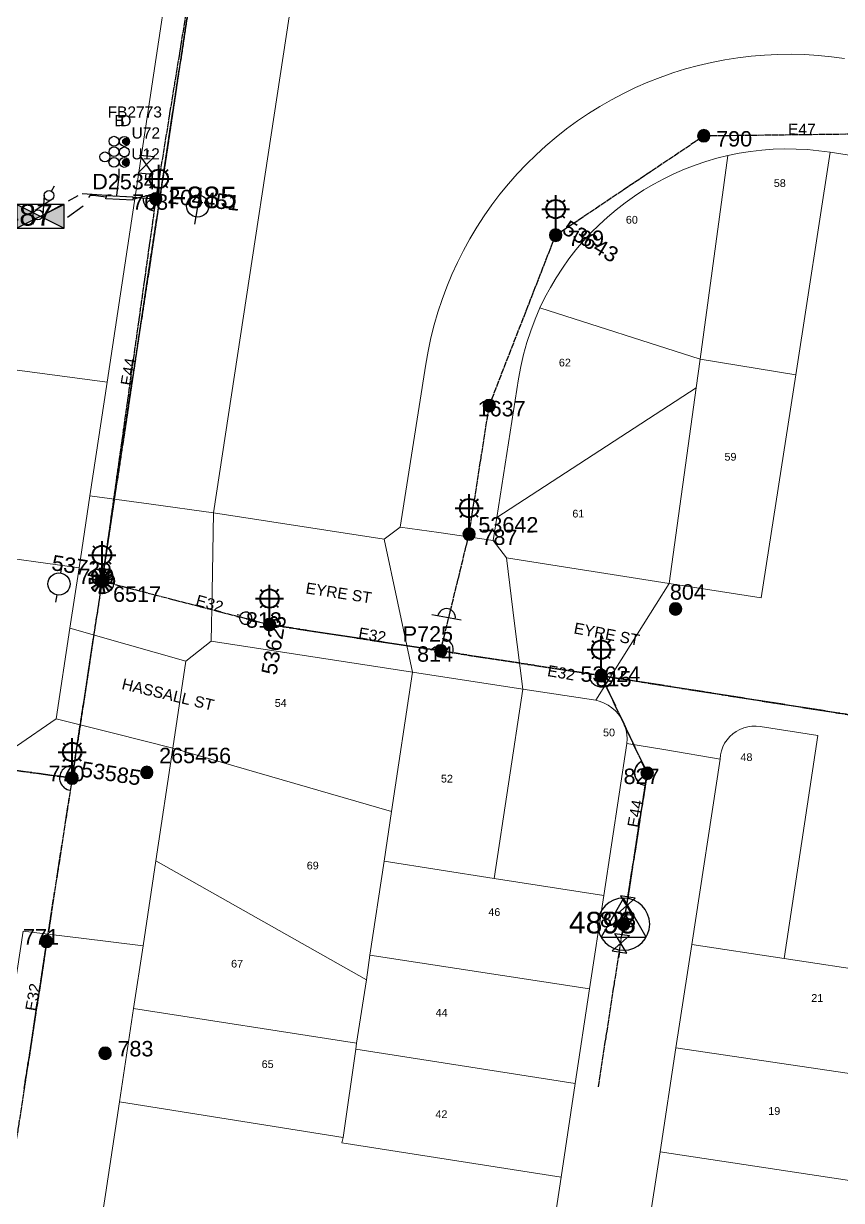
# Model space of a CAD drawing. Header units: metres. Extents: x 306724 to 308705, y 6252900 to 6254147.
# Drawn here: x 307853.5 to 307986, y 6253004.7 to 6253195.4 of the extents above; entities that cross this region are included whole.
import ezdxf
from ezdxf.enums import TextEntityAlignment as Align

# ---------------------------------------------------------------- set-up
doc = ezdxf.new("R2010")
doc.units = ezdxf.units.M
doc.linetypes.add('Cable Exist OH', pattern=[1, 1, 0])
doc.linetypes.add('Cable Exist UG', pattern=[8.2, 4, -1.2, 1.8, -1.2])
doc.layers.get('0').update_dxf_attribs({"color": 6})
for name, color, linetype in [('_User Miscellaneous1', 7, 'Continuous'), ('Duct_SP_EXT', 7, 'Continuous'), ('Equip_LV_EXT', 7, 'Continuous'), ('Equip_SP_HV_EXT', 7, 'Continuous'), ('Equip_SP_LV_EXT', 7, 'Continuous'), ('Equip_SP_SL_EXT', 7, 'Continuous'), ('Mains_HV_EXT', 7, 'Continuous'), ('Mains_LV_EXT', 7, 'Continuous'), ('Mains_SL_EXT', 7, 'Continuous'), ('Sub_SP_EXT', 7, 'Continuous'), ('Sub_SP_TR_HV_LV_EXT', 7, 'Continuous'), ('SupportsOH_SP_TR_HV_LV_SL_EXT', 7, 'Continuous'), ('Trench_SP_EXT', 7, 'Continuous')]:
    doc.layers.add(name, color=color, linetype=linetype)
for name, color, linetype, lineweight in [('Cadastre Buildings_SP_EXT', 9, 'Continuous', 5), ('Cadastre Land Parcels_SP_EXT', 9, 'Continuous', 5), ('Cadastre Roads_SP_EXT', 9, 'Continuous', 5)]:
    doc.layers.add(name, color=color, linetype=linetype, lineweight=lineweight)
doc.styles.add('HVSW_LABEL', font='arial.ttf')
doc.styles.add('iecARIAL', font='arial.ttf', dxfattribs={"height": 2})
doc.styles.add('POLE_LABEL', font='arial.ttf')
doc.styles.get("Standard").update_dxf_attribs({"font": 'arial.ttf'})

# ---------------------------------------------------------------- blocks, each defined once
blk = doc.blocks.new('SUB_PADMOUNT_EXT')
for points in [[(0, 0), (-3.84, 1.92), (-3.84, -1.92)], [(0, 0), (3.84, 1.92), (3.84, -1.92)]]:
    blk.add_hatch(color=256).paths.add_polyline_path(points)
for p, q in [((3.84, 1.92), (-3.84, -1.92)), ((-3.84, 1.92), (3.84, -1.92))]:
    blk.add_line(p, q)
blk.add_lwpolyline([(-3.84, -1.92), (3.84, -1.92), (3.84, 1.92), (-3.84, 1.92)], close=True)
for tag, height, flags, p in [('ASSET_NUM', 3.5, 8, (2, 2)), ('STREET_CODE', 0.2, 9, (1.5, 0)), ('CONSTRUCTED_VOLTAGE', 0.2, 9, (1.5, -0.2)), ('OPERATING_VOLTAGE', 0.2, 9, (1.5, -0.6)), ('ORIENTATION', 0.2, 9, (1.5, -0.8)), ('OWNED_BY', 0.2, 9, (1.5, -1)), ('OPERATED_BY', 0.2, 9, (1.5, -1.2)), ('SECONDARY_VOLTAGE', 0.2, 9, (1.5, -1.6)), ('STATE', 0.2, 9, (1.5, -1.8)), ('NO_PHASES', 0.2, 9, (1.5, -0.4)), ('MAINTAINED_BY', 0.2, 9, (1.5, -1.4)), ('PARENT', 0.2, 9, (1.5, -2)), ('SUBSTATION_TYPE', 0.2, 9, (1.5, -2.2)), ('STREETNAME', 0.2, 9, (1.5, -3)), ('SUBURB', 0.2, 9, (1.5, -3.2)), ('Z', 0.2, 1, (1.5, -3.6)), ('USAGE', 0.2, 9, (1.5, -2.4)), ('LEGEND', 0.2, 9, (1.5, -2.6)), ('LOCATION', 0.2, 9, (1.5, -2.8)), ('NOTES', 0.2, 9, (1.5, -3.4))]:
    blk.add_attdef(tag, text='', height=height, dxfattribs=dict(flags=flags)).set_placement(p, align=Align.MIDDLE_LEFT)
blk = doc.blocks.new('SUB_POLE_EXT')
blk.add_wipeout([(0, 4.22), (0.42, 4.2), (0.83, 4.14), (1.21, 4.05), (1.62, 3.9), (1.99, 3.72), (2.35, 3.51), (2.68, 3.26), (2.99, 2.99), (3.28, 2.66), (3.52, 2.34), (3.76, 1.92), (3.9, 1.62), (4.04, 1.23), (4.18, 0.63), (4.22, 0), (4.18, -0.61), (4.06, -1.15), (3.9, -1.62), (3.58, -2.24), (3.22, -2.73), (2.97, -3.01), (2.68, -3.26), (2.36, -3.5), (2, -3.72), (1.64, -3.89), (1.25, -4.03), (0.82, -4.14), (0.42, -4.2), (0, -4.22), (-0.41, -4.2), (-0.8, -4.15), (-1.21, -4.05), (-1.62, -3.9), (-1.99, -3.73), (-2.35, -3.51), (-2.68, -3.26), (-2.96, -3.02), (-3.23, -2.72), (-3.51, -2.35), (-3.71, -2.01), (-3.91, -1.6), (-4.05, -1.21), (-4.16, -0.76), (-4.22, -0.14), (-4.21, 0.39), (-4.14, 0.83), (-4.03, 1.27), (-3.9, 1.63), (-3.71, 2.02), (-3.5, 2.37), (-3.28, 2.67), (-2.99, 2.99), (-2.68, 3.27), (-2.33, 3.52), (-1.98, 3.73), (-1.63, 3.9), (-1.2, 4.05), (-0.78, 4.15), (-0.4, 4.21)])
blk.add_line((2.16, 0.48), (2.16, 0.48, 0))
blk.add_lwpolyline([(-4.22, 0, 1), (4.22, 0, 1)], format="xyb", close=True)
blk.add_lwpolyline([(2.14, 0.52), (0, 4.22), (-3.66, -2.11), (3.66, -2.11)], close=True)
for tag, height, flags, p in [('ASSET_NUM', 3.5, 8, (2, 2)), ('STREET_CODE', 0.2, 9, (1.5, 0)), ('CONSTRUCTED_VOLTAGE', 0.2, 9, (1.5, -0.2)), ('OPERATING_VOLTAGE', 0.2, 9, (1.5, -0.6)), ('OPERATED_BY', 0.2, 9, (1.5, -0.8)), ('ORIENTATION', 0.2, 9, (1.5, -1.2)), ('OWNED_BY', 0.2, 9, (1.5, -1.4)), ('SECONDARY_VOLTAGE', 0.2, 9, (1.5, -1.6)), ('STATE', 0.2, 9, (1.5, -1.8)), ('SUBSTATION_TYPE', 0.2, 9, (1.5, -2)), ('NO_PHASES', 0.2, 9, (1.5, -0.4)), ('MAINTAINED_BY', 0.2, 9, (1.5, -1)), ('STREETNAME', 0.2, 9, (1.5, -2.8)), ('SUBURB', 0.2, 9, (1.5, -3)), ('Z', 0.2, 1, (1.5, -3.4)), ('USAGE', 0.2, 9, (1.5, -2.2)), ('LEGEND', 0.2, 9, (1.5, -2.4)), ('LOCATION', 0.2, 9, (1.5, -2.6)), ('NOTES', 0.2, 9, (1.5, -3.2))]:
    blk.add_attdef(tag, text='', height=height, dxfattribs=dict(flags=flags)).set_placement(p, align=Align.MIDDLE_LEFT)
blk = doc.blocks.new('DUCT_EXT')
blk.add_circle((0, 0.8), 0.8)
at = {"flags": 1}
blk.add_attdef('Z', (0, 0), '', height=0.2, dxfattribs=at)
at = {"flags": 9}
for tag, p in [('DUCT_CODE', (0, 0)), ('XSECT_TYPE', (0, -0.2)), ('STATE', (0, -0.6)), ('FB_REFERENCE', (0, -0.4)), ('NOTES', (0, -0.8))]:
    blk.add_attdef(tag, text='', height=0.2, dxfattribs=at).set_placement(p, align=Align.MIDDLE_LEFT)
blk = doc.blocks.new('LV_OH_LINKS_OPEN_EXT')
for p, q in [((-0.17, 4.97), (-0.17, 5.46)), ((0.17, 4.97), (0.17, 5.46)), ((-0.17, 3), (-0.17, 2.5)), ((0.17, 3), (0.17, 2.5))]:
    blk.add_line(p, q)
blk.add_lwpolyline([(0, 2.99, 1), (0, 4.98, 1)], format="xyb", close=True)
at = {"flags": 9}
for tag, p in [('ACTUAL_STATUS', (0, 0)), ('CONSTRUCTED_VOLTAGE', (0, -0.2)), ('OPERATING_VOLTAGE', (0, -0.6)), ('ORIENTATION', (0, -0.8)), ('OWNED_BY', (0, -1)), ('STATE', (0, -1.2)), ('SWITCH_TYPE', (0, -1.4)), ('NO_PHASES', (0, -0.4)), ('USAGE', (0, -1.6)), ('LEGEND', (0, -1.8)), ('NOTES', (0, -2))]:
    blk.add_attdef(tag, text='', height=0.2, dxfattribs=at).set_placement(p, align=Align.MIDDLE_LEFT)
at = {"flags": 1}
blk.add_attdef('Z', (0, 0), '', height=0.2, dxfattribs=at)
blk = doc.blocks.new('LV_OH_LINKS_DISTFUSE_EXT')
for p, q in [((0, 0), (0.96, 0)), ((3.84, 0), (4.8, 0))]:
    blk.add_line(p, q)
blk.add_lwpolyline([(3.84, -1.2), (3.84, 1.2), (0.96, -1.2), (0.96, 1.2)], close=True)
at = {"flags": 9}
for tag, p in [('ACTUAL_STATUS', (0, 0)), ('CONSTRUCTED_VOLTAGE', (0, -0.2)), ('OPERATING_VOLTAGE', (0, -0.6)), ('ORIENTATION', (0, -0.8)), ('OWNED_BY', (0, -1)), ('STATE', (0, -1.2)), ('SWITCH_TYPE', (0, -1.4)), ('NO_PHASES', (0, -0.4)), ('USAGE', (0, -1.6)), ('NOTES', (0, -1.8))]:
    blk.add_attdef(tag, text='', height=0.2, dxfattribs=at).set_placement(p, align=Align.MIDDLE_LEFT)
at = {"flags": 1}
blk.add_attdef('Z', (0, 0), '', height=0.2, dxfattribs=at)
blk = doc.blocks.new('SL_LANTERN_EXT')
at = {"lineweight": 40}
for p, q in [((0, 1.97), (0, 6.47)), ((-2.25, 4.22), (2.25, 4.22)), ((-1.46, 5.68), (-1.06, 5.28)), ((1.46, 5.68), (1.06, 5.28)), ((-1.46, 2.76), (-1.06, 3.16)), ((0, 0), (0, 2.72)), ((1.46, 2.76), (1.06, 3.16))]:
    blk.add_line(p, q, dxfattribs=at)
blk.add_circle((0, 4.22), 1.5, dxfattribs=at)
at = {"style": 'iecARIAL', "flags": 8}
blk.add_attdef('ASSET_NUM', (1.5, 1.5), '', height=2.5, dxfattribs=at)
for tag, p, height, flags in [('OPERATING_VOLTAGE', (0.98, -1.65), 0.2, 9), ('ORIENTATION', (0.98, -1.85), 0.2, 9), ('OWNED_BY', (0.98, -2.05), 0.2, 9), ('CONSTRUCTED_VOLTAGE', (0.98, -0.65), 0.2, 9), ('CONTROL_TYPE', (0.98, -0.85), 0.2, 9), ('LANTERN_PURPOSE', (0.98, -1.05), 0.2, 9), ('LANTERN_TYPE', (0.98, -1.25), 0.2, 9), ('NO_PHASES', (0.98, -1.45), 0.2, 9), ('LNUMBER', (2.18, -3.25), 2.5, 8), ('STATE', (0.98, -2.25), 0.2, 9), ('USAGE', (0.98, -2.45), 0.2, 9), ('CEXIST', (0.98, -2.65), 0.2, 9), ('CNEW', (0.98, -2.85), 0.2, 9), ('CNUMBER', (0.98, -3.05), 0.2, 9), ('CREMOVE', (0.98, -3.25), 0.2, 9), ('CREPLACE', (0.98, -3.45), 0.2, 9), ('LKINGHEIGHT', (0.98, -3.65), 0.2, 9), ('LBRACKET', (0.98, -3.85), 0.2, 9), ('LBRACKETVOCAB', (0.98, -4.05), 0.2, 9), ('LCATEGORY', (0.98, -4.25), 0.2, 9), ('LCHARGE1', (0.98, -4.45), 0.2, 9), ('LCHARGE1PERCENT', (0.98, -4.65), 0.2, 9), ('LCHARGE2', (0.98, -4.85), 0.2, 9), ('LCHARGE2PERCENT', (0.98, -5.05), 0.2, 9), ('LCHARGE3', (0.98, -5.25), 0.2, 9), ('LCHARGE3PERCENT', (0.98, -5.45), 0.2, 9), ('LEXIST', (0.98, -5.65), 0.2, 9), ('LLAMP', (0.98, -5.85), 0.2, 9), ('LLAMPVOCAB', (0.98, -6.05), 0.2, 9), ('LMAST', (0.98, -6.25), 0.2, 9), ('LMASTVOCAB', (0.98, -6.45), 0.2, 9), ('LNEW', (0.98, -6.65), 0.2, 9), ('LANTNUMBER', (0.98, -6.85), 0.2, 9), ('LOUTREACH', (0.98, -7.25), 0.2, 9), ('LOUTREACHVOCAB', (0.98, -7.45), 0.2, 9), ('LRATECODE', (0.98, -7.65), 0.2, 9), ('STREETNAME', (0.98, -9.25), 0.2, 9), ('SUBURB', (0.98, -9.45), 0.2, 1), ('LREMOVE', (0.98, -7.85), 0.2, 9), ('LREPLACE', (0.98, -8.05), 0.2, 9), ('LTYPE', (0.98, -8.25), 0.2, 9), ('LTYPEVOCAB', (0.98, -8.45), 0.2, 9), ('LEGEND', (0.98, -8.65), 0.2, 9), ('LOCATION', (0.98, -8.85), 0.2, 9), ('NOTES', (0.98, -9.05), 0.2, 9)]:
    blk.add_attdef(tag, p, '', height=height, dxfattribs=dict(flags=flags))
blk = doc.blocks.new('SL_NIGHTWATCH_EXT')
at = {"lineweight": 40}
h = blk.add_hatch(color=256, dxfattribs=at)
h.paths.add_polyline_path([(0.39, 1.96, 0.098491), (-0.39, 1.96), (-0.2, 0.98, -0.098491), (0.19, 0.98)])
h.paths.add_polyline_path([(0.55, 0.83, -0.098491), (0.83, 0.56), (1.66, 1.11, 0.098491), (1.11, 1.66)])
h.paths.add_polyline_path([(0.98, 0.2, -0.098491), (0.98, -0.19), (1.96, -0.39, 0.098491), (1.96, 0.39)])
h.paths.add_polyline_path([(0.83, -0.55, -0.098491), (0.56, -0.83), (1.11, -1.66, 0.098491), (1.66, -1.11)])
h.paths.add_polyline_path([(-0.19, -0.98), (-0.39, -1.96, 0.098491), (0.39, -1.96), (0.2, -0.98, -0.098491)])
h.paths.add_polyline_path([(-0.83, -0.56), (-1.66, -1.11, 0.098491), (-1.11, -1.66), (-0.55, -0.83, -0.098491)])
h.paths.add_polyline_path([(-0.98, 0.19), (-1.96, 0.39, 0.098491), (-1.96, -0.39), (-0.98, -0.2, -0.098491)])
h.paths.add_polyline_path([(-1.11, 1.66, 0.098491), (-1.66, 1.11), (-0.83, 0.55, -0.098491), (-0.56, 0.83)])
for p, q in [((-1.16, 1.63), (-1.16, 1.63, 0)), ((-1.1, 1.64), (-1.1, 1.64, 0)), ((1.08, 1.63), (1.08, 1.63, 0)), ((-0.86, -0.57), (-0.86, -0.57, 0)), ((0.82, -0.57), (0.82, -0.57, 0)), ((1.13, -1.65), (1.13, -1.65, 0)), ((1.96, -0.37), (1.96, -0.37, 0))]:
    blk.add_line(p, q, dxfattribs=at)
for points in [[(-0.2, 0.98, -0.098491), (0.19, 0.98), (0.39, 1.96, 0.098491), (-0.39, 1.96)], [(-0.98, 0.19, 0.098491), (-0.98, -0.2), (-1.96, -0.39, -0.098491), (-1.96, 0.39)], [(-0.56, 0.83, 0.098491), (-0.83, 0.55), (-1.66, 1.11, -0.098491), (-1.11, 1.66)], [(0.83, 0.56), (1.66, 1.11, 0.098491), (1.11, 1.66), (0.55, 0.83, -0.098491)], [(0.98, -0.19), (1.96, -0.39, 0.098491), (1.96, 0.39), (0.98, 0.2, -0.098491)], [(-0.83, -0.56, 0.098491), (-0.55, -0.83), (-1.11, -1.66, -0.098491), (-1.66, -1.11)], [(0.2, -0.98), (0.39, -1.96, -0.098491), (-0.39, -1.96), (-0.19, -0.98, 0.098491)], [(0.56, -0.83), (1.11, -1.66, 0.098491), (1.66, -1.11), (0.83, -0.55, -0.098491)]]:
    blk.add_lwpolyline(points, format="xyb", close=True, dxfattribs=at)
blk.add_circle((0, 0), 1, dxfattribs=at)
blk = doc.blocks.new('POLE_EXT')
blk.add_hatch(color=256).paths.add_polyline_path([(-1, 0, 1), (1, 0, 1)])
blk.add_lwpolyline([(-1, 0, 1), (1, 0, 1)], format="xyb", close=True)
for tag, height, flags, p in [('pNumber', 2.5, 8, (-17.84, 2.07)), ('OWNED_BY', 0.2, 9, (1.35, -0.4)), ('SPECIAL_USE', 0.2, 9, (1.35, -0.8)), ('STATE', 0.2, 9, (1.35, -1)), ('cLV', 0.2, 9, (1.35, -1.4)), ('hDepth', 0.2, 9, (1.35, -1.6)), ('hDia', 0.2, 9, (1.35, -1.8)), ('cHV', 0.2, 9, (1.35, -2)), ('PARENT', 0.2, 9, (1.35, -0.6)), ('USAGE', 0.2, 9, (1.35, -1.2)), ('cLinedev', 0.2, 9, (1.35, -3.4)), ('pExisting', 0.2, 9, (1.35, -3.8)), ('LBRACKET', 0.2, 9, (1.35, -2.2)), ('LExisting', 0.2, 9, (1.35, -2.4)), ('LANTNUMBER', 0.2, 9, (1.35, -2.6)), ('LOther', 0.2, 9, (1.35, -2.8)), ('LRemove', 0.2, 9, (1.35, -3)), ('LEGEND', 0.2, 9, (1.35, -3.2)), ('LOCATION', 0.2, 9, (1.35, -3.6)), ('pFooting', 0.2, 9, (1.35, -4.4)), ('pNew', 0.2, 9, (1.35, -4.6)), ('pRelocate', 0.2, 9, (1.35, -5)), ('pRemove', 0.2, 9, (1.35, -5.2)), ('pReplace', 0.2, 9, (1.35, -5.4)), ('pStay', 0.2, 9, (1.35, -5.6)), ('pType', 0.2, 9, (1.35, -5.8)), ('PFNUMBER', 0.2, 9, (1.35, -4)), ('NEWPFNUMBER', 0.2, 9, (1.35, -4.2)), ('cspan', 0.2, 9, (1.35, -6)), ('STREETNAME', 0.2, 9, (1.35, -6.2)), ('SUBURB', 0.2, 9, (1.35, -6.4)), ('OPERATED_BY', 0.2, 9, (1.36, -7.01)), ('NOTES', 0.2, 9, (1.35, -6.6)), ('MAINTAINED_BY', 0.2, 9, (1.36, -6.81))]:
    blk.add_attdef(tag, text='', height=height, dxfattribs=dict(flags=flags)).set_placement(p, align=Align.MIDDLE_LEFT)
at = {"style": 'POLE_LABEL'}
for tag, height, flags, p in [('ASSET_NUM', 2.5, 8, (2, 2)), ('STRUCTURE_PLANT_NUMBER', 0.2, 9, (1.35, 0.03)), ('STREET_CODE', 0.2, 9, (1.35, -0.2))]:
    blk.add_attdef(tag, text='', height=height, dxfattribs=dict(at, flags=flags)).set_placement(p, align=Align.MIDDLE_LEFT)
at = {"flags": 1}
blk.add_attdef('Z', (1.35, -7.33), '', height=0.2, dxfattribs=at)
blk = doc.blocks.new('LV_UG_DFUSE_CLOSED_EXT')
for points in [[(1, 0), (0, 0)], [(5.04, 0.73), (2.16, -0.72)], [(5.05, -0.71), (2.16, 0.72)], [(6.2, 0.01), (7.2, 0.01)]]:
    blk.add_lwpolyline(points)
for centre in [(1.8, 0), (5.4, 0.01)]:
    blk.add_circle(centre, 0.8)
at = {"flags": 9}
for tag, p in [('ACTUAL_STATUS', (0, 0)), ('CONSTRUCTED_VOLTAGE', (0, -0.2)), ('OPERATING_VOLTAGE', (0, -0.6)), ('ORIENTATION', (0, -0.8)), ('STATE', (0, -1)), ('SWITCH_TYPE', (0, -1.2)), ('NO_PHASES', (0, -0.4)), ('USAGE', (0, -1.4)), ('NOTES', (0, -1.6))]:
    blk.add_attdef(tag, text='', height=0.2, dxfattribs=at).set_placement(p, align=Align.MIDDLE_LEFT)
at = {"flags": 1}
blk.add_attdef('Z', (0, 0), '', height=0.2, dxfattribs=at)
blk = doc.blocks.new('HV_ABS_OPEN_EXT')
for p, q in [((-3, 6.87), (-1.8, 6.87)), ((1.8, 6.87), (3, 6.87))]:
    blk.add_line(p, q)
blk.add_circle((0, 6.87), 1.8)
for tag, height, flags, p in [('ASSET_NUM', 2.5, 8, (2, 2)), ('STREET_CODE', 0.2, 9, (1.5, 0)), ('ACTUAL_STATUS', 0.2, 9, (1.5, -0.2)), ('CONSTRUCTED_VOLTAGE', 0.2, 9, (1.5, -0.4)), ('OPERATING_VOLTAGE', 0.2, 9, (1.5, -0.8)), ('ORIENTATION', 0.2, 9, (1.5, -1)), ('OWNED_BY', 0.2, 9, (1.5, -1.2)), ('STATE', 0.2, 9, (1.5, -1.4)), ('SWITCH_TYPE', 0.2, 9, (1.5, -1.6)), ('NO_PHASES', 0.2, 9, (1.5, -0.6)), ('USAGE', 0.2, 9, (1.5, -1.8)), ('LEGEND', 0.2, 9, (1.5, -2)), ('STREETNAME', 0.2, 9, (1.5, -2.4)), ('SUBURB', 0.2, 9, (1.5, -2.6)), ('OPERATED_BY', 0.2, 9, (1.5, -3.2)), ('Z', 0.2, 1, (1.5, -3.6)), ('LOCATION', 0.2, 9, (1.5, -2.2)), ('NOTES', 0.2, 9, (1.5, -2.8)), ('MAINTAINED_BY', 0.2, 9, (1.5, -3)), ('LABEL_ALIGNMENT', 0.2, 9, (1.5, -3.4))]:
    blk.add_attdef(tag, text='', height=height, dxfattribs=dict(flags=flags)).set_placement(p, align=Align.MIDDLE_LEFT)
blk = doc.blocks.new('HV_ABS_CLOSED_EXT')
blk.add_line((-3, 6.87), (3, 6.87))
blk.add_circle((0, 6.87), 1.8)
at = {"style": 'HVSW_LABEL'}
for tag, height, flags, p in [('ASSET_NUM', 3.5, 8, (2, 2)), ('STREET_CODE', 0.2, 9, (0, -0.2))]:
    blk.add_attdef(tag, text='', height=height, dxfattribs=dict(at, flags=flags)).set_placement(p, align=Align.MIDDLE_LEFT)
at = {"flags": 1}
blk.add_attdef('Z', (0, 0), '', height=0.2, dxfattribs=at)
at = {"flags": 9}
for tag, p in [('ACTUAL_STATUS', (0, -0.4)), ('CONSTRUCTED_VOLTAGE', (0, -0.6)), ('OPERATING_VOLTAGE', (0, -1)), ('ORIENTATION', (0, -1.2)), ('OWNED_BY', (0, -1.4)), ('STATE', (0, -1.6)), ('SWITCH_TYPE', (0, -1.8)), ('NO_PHASES', (0, -0.8)), ('USAGE', (0, -2)), ('STREETNAME', (0, -2.6)), ('SUBURB', (0, -2.8)), ('LEGEND', (0, -2.2)), ('LOCATION', (0, -2.4)), ('NOTES', (0, -3))]:
    blk.add_attdef(tag, text='', height=0.2, dxfattribs=at).set_placement(p, align=Align.MIDDLE_LEFT)
blk = doc.blocks.new('HV_USL_CLOSED_EXT')
blk.add_line((2.4, 5.5), (-2.4, 5.5))
blk.add_lwpolyline([(1.44, 5.5, 0.414214), (0, 6.94, 0.414214), (-1.44, 5.5)], format="xyb")
for tag, height, flags, p in [('ASSET_NUM', 2.5, 8, (2, 2)), ('STREET_CODE', 0.2, 9, (1.5, 0)), ('ACTUAL_STATUS', 0.2, 9, (1.5, -0.2)), ('CONSTRUCTED_VOLTAGE', 0.2, 9, (1.5, -0.4)), ('OPERATING_VOLTAGE', 0.2, 9, (1.5, -0.8)), ('ORIENTATION', 0.2, 9, (1.5, -1)), ('OWNED_BY', 0.2, 9, (1.5, -1.2)), ('OPERATED_BY', 0.2, 9, (1.5, -1.4)), ('STATE', 0.2, 9, (1.5, -1.8)), ('SWITCH_TYPE', 0.2, 9, (1.5, -2)), ('NO_PHASES', 0.2, 9, (1.5, -0.6)), ('MAINTAINED_BY', 0.2, 9, (1.5, -1.6)), ('STREETNAME', 0.2, 9, (1.5, -2.8)), ('SUBURB', 0.2, 9, (1.5, -3)), ('Z', 0.2, 1, (1.5, -3.6)), ('USAGE', 0.2, 9, (1.5, -2.2)), ('LEGEND', 0.2, 9, (1.5, -2.4)), ('LOCATION', 0.2, 9, (1.5, -2.6)), ('NOTES', 0.2, 9, (1.5, -3.2)), ('LABEL_ALIGNMENT', 0.2, 9, (1.5, -3.4))]:
    blk.add_attdef(tag, text='', height=height, dxfattribs=dict(flags=flags)).set_placement(p, align=Align.MIDDLE_LEFT)
blk = doc.blocks.new('HV_DOF_CLOSED_EXT')
for p, q in [((0, 7.9), (0, 6.94)), ((0, 4.06), (0, 3.1))]:
    blk.add_line(p, q)
blk.add_lwpolyline([(-1.2, 4.06), (1.2, 4.06), (-1.2, 6.94), (1.2, 6.94)], close=True)
for tag, height, flags, p in [('ASSET_NUM', 2.5, 8, (2, 2)), ('STREET_CODE', 0.2, 9, (1.5, 0)), ('ACTUAL_STATUS', 0.2, 9, (1.5, -0.2)), ('CONSTRUCTED_VOLTAGE', 0.2, 9, (1.5, -0.4)), ('OPERATING_VOLTAGE', 0.2, 9, (1.5, -0.8)), ('ORIENTATION', 0.2, 9, (1.5, -1)), ('OWNED_BY', 0.2, 9, (1.5, -1.2)), ('OPERATED_BY', 0.2, 9, (1.5, -1.4)), ('STATE', 0.2, 9, (1.5, -1.8)), ('SWITCH_TYPE', 0.2, 9, (1.5, -2)), ('NO_PHASES', 0.2, 9, (1.5, -0.6)), ('MAINTAINED_BY', 0.2, 9, (1.5, -1.6)), ('STREETNAME', 0.2, 9, (1.5, -2.8)), ('SUBURB', 0.2, 9, (1.5, -3)), ('Z', 0.2, 1, (1.5, -3.6)), ('USAGE', 0.2, 9, (1.5, -2.2)), ('LEGEND', 0.2, 9, (1.5, -2.4)), ('LOCATION', 0.2, 9, (1.5, -2.6)), ('NOTES', 0.2, 9, (1.5, -3.2)), ('LABEL_ALIGNMENT', 0.2, 9, (1.5, -3.4))]:
    blk.add_attdef(tag, text='', height=height, dxfattribs=dict(flags=flags)).set_placement(p, align=Align.MIDDLE_LEFT)
blk = doc.blocks.new('CABLE_LARGE_EXT')
h = blk.add_hatch(color=256)
edge = h.paths.add_edge_path()
edge.add_arc((0, 0.55), 0.55, 0, 360)
blk.add_circle((0, 0.55), 0.55)
at = {"flags": 1}
blk.add_attdef('Z', (0, 0), '', height=0.2, dxfattribs=at)
at = {"flags": 9}
for tag, p in [('COND_CODE', (0, 0)), ('STATE', (0, -0.4)), ('XSECT_SIZE', (0, -0.6)), ('FB_REFERENCE', (0, -0.2)), ('NOTES', (0, -0.8))]:
    blk.add_attdef(tag, text='', height=0.2, dxfattribs=at).set_placement(p, align=Align.MIDDLE_LEFT)

msp = doc.modelspace()

# ---------------------------------------------------------------- linework, layer by layer
at = {"layer": 'Cadastre Buildings_SP_EXT', "linetype": 'Continuous'}
msp.add_lwpolyline([(307862.53, 6253107.21), (307807.94, 6253114.78), (307803.94, 6253084.87), (307852.39, 6253078.32), (307858.81, 6253082.74), (307861.04, 6253097.43), (307862.53, 6253107.21)], close=True, dxfattribs=at)
at = {"layer": 'Cadastre Land Parcels_SP_EXT', "linetype": 'Continuous'}
for points in [[(307880.26, 6253224.69), (307847.06, 6253228.97), (307787.66, 6253179.7), (307762.46, 6253158.8), (307754.73, 6253152.38), (307784.2, 6253148.4), (307811.99, 6253144.64), (307867.05, 6253137.32), (307871.65, 6253167.69), (307880.26, 6253224.69)], [(307963.1, 6253141.02), (307967.58, 6253174.02), (307965.81, 6253173.57), (307964.04, 6253173.05), (307962.29, 6253172.46), (307960.57, 6253171.8), (307958.87, 6253171.06), (307957.21, 6253170.26), (307955.59, 6253169.39), (307954, 6253168.45), (307952.46, 6253167.44), (307950.95, 6253166.37), (307949.5, 6253165.24), (307948.09, 6253164.05), (307946.73, 6253162.8), (307945.43, 6253161.49), (307944.18, 6253160.13), (307942.99, 6253158.72), (307941.86, 6253157.27), (307940.79, 6253155.76), (307939.78, 6253154.22), (307938.85, 6253152.63), (307937.97, 6253151), (307937.17, 6253149.34), (307963.1, 6253141.02)], [(307984.16, 6253174.54), (307982.35, 6253174.8), (307980.5, 6253174.98), (307978.65, 6253175.07), (307976.8, 6253175.09), (307974.94, 6253175.03), (307973.09, 6253174.89), (307971.25, 6253174.68), (307969.42, 6253174.38), (307967.58, 6253174.02), (307963.1, 6253141.02), (307978.61, 6253138.48), (307984.16, 6253174.54)], [(307963.1, 6253141.02), (307937.17, 6253149.34), (307936.38, 6253147.5), (307935.67, 6253145.62), (307935.05, 6253143.71), (307934.51, 6253141.78), (307934.07, 6253139.82), (307933.71, 6253137.85), (307930.17, 6253115.34), (307962.47, 6253136.4), (307963.1, 6253141.02)], [(307867.05, 6253137.32), (307811.99, 6253144.64), (307807.94, 6253114.78), (307862.53, 6253107.21), (307864.28, 6253118.88), (307867.05, 6253137.32)], [(307978.61, 6253138.48), (307963.1, 6253141.02), (307962.47, 6253136.4), (307958.1, 6253104.67), (307973, 6253102.33), (307978.61, 6253138.48)], [(307962.47, 6253136.4), (307930.17, 6253115.34), (307929.6, 6253111.66), (307931.72, 6253108.81), (307958.1, 6253104.67), (307962.47, 6253136.4)], [(307916.51, 6253090.32), (307883.89, 6253095.32), (307879.83, 6253092.09), (307877.7, 6253077.99), (307913.11, 6253067.72), (307916.51, 6253090.32)], [(307934.39, 6253087.57), (307916.51, 6253090.32), (307913.11, 6253067.72), (307911.91, 6253059.66), (307929.74, 6253056.87), (307934.39, 6253087.57)], [(307972.85, 6253081.48), (307972.18, 6253081.55), (307971.5, 6253081.55), (307970.83, 6253081.46), (307970.18, 6253081.29), (307969.55, 6253081.04), (307968.95, 6253080.72), (307968.4, 6253080.32), (307967.9, 6253079.87), (307967.46, 6253079.36), (307967.08, 6253078.79), (307966.78, 6253078.19), (307966.55, 6253077.56), (307966.4, 6253076.9), (307966.33, 6253076.22), (307961.74, 6253046.16), (307976.73, 6253043.89), (307982.16, 6253080.05), (307972.85, 6253081.48)], [(307909.63, 6253044.47), (307911.91, 6253059.66), (307913.11, 6253067.72), (307877.7, 6253077.99), (307874.95, 6253059.76), (307909.06, 6253040.48), (307909.63, 6253044.47)], [(307909.06, 6253040.48), (307874.95, 6253059.76), (307872.87, 6253045.98), (307871.33, 6253035.82), (307907.47, 6253030.2), (307909.06, 6253040.48)], [(307976.73, 6253043.89), (307961.74, 6253046.16), (307959.19, 6253029.43), (307991.66, 6253024.61), (307992.63, 6253031.23), (307994.14, 6253041.26), (307991.7, 6253041.63), (307976.73, 6253043.89)], [(307907.47, 6253030.2), (307871.33, 6253035.82), (307869.05, 6253020.67), (307905.28, 6253014.92), (307907.34, 6253029.22), (307907.47, 6253030.2)], [(307942.89, 6253023.68), (307907.34, 6253029.22), (307905.28, 6253014.92), (307905.06, 6253014.04), (307940.61, 6253008.47), (307942.89, 6253023.68)], [(307991.66, 6253024.61), (307959.19, 6253029.43), (307956.63, 6253012.61), (307989.1, 6253007.67), (307991.66, 6253024.61)]]:
    msp.add_lwpolyline(points, close=True, dxfattribs=at)
msp.add_lwpolyline([(307899.44, 6253215.63), (307884.29, 6253116.14), (307911.92, 6253111.88), (307914.52, 6253113.81), (307918.67, 6253140.19), (307919.05, 6253142.33), (307919.5, 6253144.45), (307920.03, 6253146.56), (307920.64, 6253148.64), (307921.32, 6253150.7), (307922.08, 6253152.73), (307922.91, 6253154.73), (307923.81, 6253156.7), (307924.79, 6253158.64), (307925.83, 6253160.54), (307926.95, 6253162.41), (307928.13, 6253164.23), (307929.37, 6253166), (307930.69, 6253167.73), (307932.06, 6253169.41), (307933.49, 6253171.04), (307934.98, 6253172.61), (307936.53, 6253174.14), (307938.13, 6253175.6), (307939.78, 6253177), (307941.49, 6253178.34), (307943.24, 6253179.62), (307945.04, 6253180.84), (307946.88, 6253181.98), (307948.76, 6253183.06), (307950.68, 6253184.07), (307952.63, 6253185.01), (307954.62, 6253185.88), (307956.64, 6253186.68), (307958.69, 6253187.4), (307960.76, 6253188.05), (307962.85, 6253188.62), (307964.96, 6253189.11), (307967.09, 6253189.53), (307969.24, 6253189.86), (307971.39, 6253190.12), (307973.55, 6253190.3), (307975.72, 6253190.4), (307977.89, 6253190.43), (307980.06, 6253190.37), (307982.22, 6253190.24), (307984.38, 6253190.02), (307986.51, 6253189.71)], dxfattribs=at)
at = {"layer": 'Cadastre Roads_SP_EXT', "linetype": 'Continuous'}
for points in [[(307880.26, 6253224.69), (307871.65, 6253167.69), (307867.05, 6253137.32), (307864.28, 6253118.88), (307874.21, 6253117.52), (307884.29, 6253116.14), (307899.44, 6253215.63)], [(307986.51, 6253189.71), (307984.38, 6253190.02), (307982.22, 6253190.24), (307980.06, 6253190.37), (307977.89, 6253190.43), (307975.72, 6253190.4), (307973.55, 6253190.3), (307971.39, 6253190.12), (307969.24, 6253189.86), (307967.09, 6253189.53), (307964.96, 6253189.11), (307962.85, 6253188.62), (307960.76, 6253188.05), (307958.69, 6253187.4), (307956.64, 6253186.68), (307954.62, 6253185.88), (307952.63, 6253185.01), (307950.68, 6253184.07), (307948.76, 6253183.06), (307946.88, 6253181.98), (307945.04, 6253180.84), (307943.24, 6253179.62), (307941.49, 6253178.34), (307939.78, 6253177), (307938.13, 6253175.6), (307936.53, 6253174.14), (307934.98, 6253172.61), (307933.49, 6253171.04), (307932.06, 6253169.41), (307930.69, 6253167.73), (307929.37, 6253166), (307928.13, 6253164.23), (307926.95, 6253162.41), (307925.83, 6253160.54), (307924.79, 6253158.64), (307923.81, 6253156.7), (307922.91, 6253154.73), (307922.08, 6253152.73), (307921.32, 6253150.7), (307920.64, 6253148.64), (307920.03, 6253146.56), (307919.5, 6253144.45), (307919.05, 6253142.33), (307918.67, 6253140.19), (307914.52, 6253113.81), (307920.81, 6253112.92), (307929.6, 6253111.66), (307930.17, 6253115.34), (307933.71, 6253137.85), (307934.07, 6253139.82), (307934.51, 6253141.78), (307935.05, 6253143.71), (307935.67, 6253145.62), (307936.38, 6253147.5), (307937.17, 6253149.34), (307937.97, 6253151), (307938.85, 6253152.63), (307939.78, 6253154.22), (307940.79, 6253155.76), (307941.86, 6253157.27), (307942.99, 6253158.72), (307944.18, 6253160.13), (307945.43, 6253161.49), (307946.73, 6253162.8), (307948.09, 6253164.05), (307949.5, 6253165.24), (307950.95, 6253166.37), (307952.46, 6253167.44), (307954, 6253168.45), (307955.59, 6253169.39), (307957.21, 6253170.26), (307958.87, 6253171.06), (307960.57, 6253171.8), (307962.29, 6253172.46), (307964.04, 6253173.05), (307965.81, 6253173.57), (307967.58, 6253174.02), (307969.42, 6253174.38), (307971.25, 6253174.68), (307973.09, 6253174.89), (307974.94, 6253175.03), (307976.8, 6253175.09), (307978.65, 6253175.07), (307980.5, 6253174.98), (307982.35, 6253174.8), (307984.16, 6253174.54), (307999.38, 6253172.16)]]:
    msp.add_lwpolyline(points, dxfattribs=at)
for points in [[(307911.92, 6253111.88), (307884.29, 6253116.14), (307884.05, 6253103.3), (307883.89, 6253095.32), (307916.51, 6253090.32), (307914.13, 6253101.51), (307911.92, 6253111.88)], [(307958.1, 6253104.67), (307931.72, 6253108.81), (307933.05, 6253098.21), (307934.39, 6253087.57), (307946.21, 6253085.75), (307951.79, 6253094.63), (307958.1, 6253104.67)], [(307868.11, 6253080.4), (307877.7, 6253077.99), (307879.83, 6253092.09), (307870.29, 6253094.8), (307861.04, 6253097.43), (307858.81, 6253082.74), (307868.11, 6253080.4)], [(307854.93, 6252927.19), (307857.67, 6252945.28), (307859.9, 6252960.12), (307862.21, 6252975.37), (307864.5, 6252990.56), (307866.78, 6253005.66), (307869.05, 6253020.67), (307871.33, 6253035.82), (307872.87, 6253045.98), (307862.87, 6253047.19), (307853.47, 6253048.33), (307840.17, 6252961.56), (307831.82, 6252906.67), (307841.61, 6252903.08), (307850.78, 6252899.71), (307854.93, 6252927.19)]]:
    msp.add_lwpolyline(points, close=True, dxfattribs=at)
at = {"layer": 'Duct_SP_EXT'}
for p, q in [((307866.86, 6253167.02), (307866.88, 6253167.26)), ((307871.25, 6253166.76), (307866.86, 6253167.02)), ((307866.89, 6253167.5), (307866.88, 6253167.26)), ((307871.28, 6253167.24), (307866.89, 6253167.5)), ((307871.25, 6253166.76), (307871.27, 6253167)), ((307871.28, 6253167.24), (307871.27, 6253167))]:
    msp.add_line(p, q, dxfattribs=at)
msp.add_lwpolyline([(307868.96, 6253171.87), (307868.96, 6253170.61), (307868.55, 6253167.55)], dxfattribs=at)
at = {"layer": 'Mains_HV_EXT', "linetype": 'Cable Exist OH'}
for points in [[(307884.21, 6253224.18), (307874.94, 6253166.98)], [(307874.94, 6253166.98), (307866.23, 6253105.07)], [(307861.39, 6253073.15), (307866.02, 6253103.44)], [(307866.02, 6253103.44), (307866.23, 6253105.07)], [(307866.23, 6253105.07), (307893.36, 6253098.01), (307921.09, 6253093.75)], [(307921.09, 6253093.75), (307947.08, 6253089.74)], [(308058.62, 6253072.7), (307985.53, 6253083.68), (307947.08, 6253089.74)], [(307947.08, 6253089.74), (307954.53, 6253073.93), (307954.52, 6253073.92)], [(307817.53, 6253079.09), (307861.39, 6253073.15)], [(307861.39, 6253073.15), (307847.34, 6252982.09)]]:
    msp.add_lwpolyline(points, dxfattribs=at)
at = {"layer": 'Mains_HV_EXT', "linetype": 'Cable Exist UG'}
msp.add_lwpolyline([(307856.26, 6253164.15), (307863.01, 6253167.88), (307874.94, 6253166.98)], dxfattribs=at)
at = {"layer": 'Mains_HV_EXT', "linetype": 'Continuous'}
msp.add_lwpolyline([(307867.74, 6253167.67), (307867.13, 6253167.6)], dxfattribs=at)
for points in [[(307874.66, 6253165, -0.3864), (307872.94, 6253167.04)], [(307947.94, 6253087.91, 0.242011), (307949.04, 6253089.44)], [(307953.63, 6253075.84, 0.725936), (307954.22, 6253071.97)]]:
    msp.add_lwpolyline(points, format="xyb", dxfattribs=at)
at = {"layer": 'Mains_LV_EXT', "linetype": 'Cable Exist OH'}
for points in [[(307866.23, 6253105.07), (307875.43, 6253166.02), (307884.21, 6253224.18)], [(307939.71, 6253161.11), (307963.7, 6253177.22)], [(307963.7, 6253177.22), (307991.25, 6253177.57)], [(307928.96, 6253133.5), (307939.71, 6253161.11)], [(307925.67, 6253112.61), (307925.69, 6253112.67), (307928.96, 6253133.5)], [(307921.09, 6253093.75), (307925.67, 6253112.61)], [(307866.23, 6253105.07), (307861.39, 6253073.15)], [(307866.23, 6253105.07), (307890.25, 6253098.82)], [(307890.25, 6253098.82), (307893.36, 6253098.01)], [(307893.36, 6253098.01), (307921.09, 6253093.75)], [(307921.09, 6253093.75), (307947.08, 6253089.74)], [(307947.08, 6253089.74), (307954.53, 6253073.93)], [(307947.08, 6253089.74), (307985.53, 6253083.68)], [(307861.39, 6253073.15), (307817.53, 6253079.09)], [(307861.39, 6253073.15), (307857.25, 6253046.68)], [(307857.25, 6253046.68), (307853.57, 6253022.74)]]:
    msp.add_lwpolyline(points, dxfattribs=at)
at = {"layer": 'Mains_LV_EXT', "linetype": 'Continuous'}
for points in [[(307865.93, 6253103.1, 1.011425), (307866.53, 6253107.05)], [(307923.04, 6253093.32, 0.479674), (307921.56, 6253095.69)], [(307945.1, 6253090.04, 0.893341), (307949.13, 6253089.42)], [(307861.69, 6253075.13, 1.01572), (307861.08, 6253071.18)], [(307953.62, 6253075.85, 0.729479), (307954.2, 6253071.96)]]:
    msp.add_lwpolyline(points, format="xyb", dxfattribs=at)
at = {"layer": 'Mains_SL_EXT', "linetype": 'Cable Exist OH'}
for points in [[(307884.21, 6253224.18), (307875.43, 6253166.02)], [(307875.43, 6253166.02), (307875.41, 6253167.02), (307875.43, 6253166.02), (307866.23, 6253105.07)], [(307947.08, 6253089.74), (307921.09, 6253093.75), (307893.36, 6253098.01)], [(307947.08, 6253089.74), (307985.53, 6253083.68), (308023.6, 6253077.94)], [(307776.94, 6253084.56), (307817.53, 6253079.09), (307861.39, 6253073.15)], [(307861.39, 6253073.15), (307857.25, 6253046.68), (307853.57, 6253022.74)]]:
    msp.add_lwpolyline(points, dxfattribs=at)
at = {"layer": 'Trench_SP_EXT', "linetype": 'Cable Exist UG'}
for points in [[(307866.88, 6253167.26), (307864.82, 6253167.53), (307864.82, 6253167.53, 0.081035), (307864.36, 6253167.55), (307864.36, 6253167.55), (307864.2, 6253167.44), (307864.02, 6253167.2)], [(307871.45, 6253166.98), (307872.57, 6253167.3), (307873.18, 6253167.44), (307873.18, 6253167.44, -0.175447), (307874.26, 6253167.31), (307874.26, 6253167.31), (307874.94, 6253166.98)]]:
    msp.add_lwpolyline(points, format="xyb", dxfattribs=at)
msp.add_lwpolyline([(307863.16, 6253165.82), (307860.65, 6253163.95)], dxfattribs=at)

# ---------------------------------------------------------------- block references
at = {"layer": 'Duct_SP_EXT', "rotation": 90.0000000000002}
for name, p in [('DUCT_EXT', (307868.97, 6253176.33)), ('DUCT_EXT', (307870.64, 6253176.3)), ('CABLE_LARGE_EXT', (307870.68, 6253176.28)), ('DUCT_EXT', (307867.49, 6253173.79)), ('DUCT_EXT', (307868.97, 6253174.63)), ('DUCT_EXT', (307870.65, 6253174.6)), ('DUCT_EXT', (307868.96, 6253172.92)), ('DUCT_EXT', (307870.64, 6253172.9)), ('CABLE_LARGE_EXT', (307870.64, 6253172.9))]:
    msp.add_blockref(name, p, dxfattribs=at)
at = {"layer": 'Equip_LV_EXT', "rotation": 60.00000000000014}
msp.add_blockref('LV_UG_DFUSE_CLOSED_EXT', (307854.96, 6253162.85), dxfattribs=at)
at = {"layer": 'Equip_SP_HV_EXT'}
ref = msp.add_blockref('HV_DOF_CLOSED_EXT', (307872.94, 6253167.04), dxfattribs=dict(at, rotation=354.8714923695413))
ref.add_attrib('ASSET_NUM', 'D2534', dxfattribs={"layer": '0', "height": 2.5}).set_placement((307874.94, 6253167.79), align=Align.BOTTOM_RIGHT)
ref = msp.add_blockref('HV_ABS_CLOSED_EXT', (307874.94, 6253166.98), dxfattribs=dict(at, rotation=260.3975460926264))
ref.add_attrib('ASSET_NUM', 'F885', dxfattribs={"layer": '0', "height": 3.5, "style": 'HVSW_LABEL'}).set_placement((307876.94, 6253167.23), align=Align.MIDDLE_LEFT)
ref = msp.add_blockref('HV_ABS_OPEN_EXT', (307866.02, 6253103.44), dxfattribs=dict(at, rotation=80.21427320967852))
ref.add_attrib('ASSET_NUM', '6517', dxfattribs={"layer": '0', "height": 2.5}).set_placement((307868.02, 6253104.2), align=Align.TOP_LEFT)
ref = msp.add_blockref('HV_USL_CLOSED_EXT', (307921.09, 6253093.75), dxfattribs=dict(at, rotation=350.1518377150642))
ref.add_attrib('ASSET_NUM', 'P725', dxfattribs={"layer": '0', "height": 2.5}).set_placement((307923.09, 6253094.5), align=Align.BOTTOM_RIGHT)
at = {"layer": 'Equip_SP_LV_EXT', "rotation": 74.76645798676557}
msp.add_blockref('LV_OH_LINKS_OPEN_EXT', (307893.36, 6253098.01), dxfattribs=at)
at = {"layer": 'Equip_SP_SL_EXT'}
ref = msp.add_blockref('SL_LANTERN_EXT', (307875.43, 6253166.02), dxfattribs=at)
ref.add_attrib('ASSET_NUM', '204451', dxfattribs={"layer": '0', "height": 2.5, "rotation": 353.9551, "style": 'iecARIAL'}).set_placement((307876.93, 6253167.52), align=Align.MIDDLE_LEFT)
ref = msp.add_blockref('SL_LANTERN_EXT', (307939.71, 6253161.11), dxfattribs=at)
ref.add_attrib('ASSET_NUM', '53643', dxfattribs={"layer": '0', "height": 2.5, "rotation": 329.0362, "style": 'iecARIAL'}).set_placement((307941.21, 6253162.61), align=Align.MIDDLE_LEFT)
ref = msp.add_blockref('SL_LANTERN_EXT', (307925.69, 6253112.67), dxfattribs=at)
ref.add_attrib('ASSET_NUM', '53642', dxfattribs={"layer": '0', "height": 2.5, "rotation": 0.1069, "style": 'iecARIAL'}).set_placement((307927.19, 6253114.17), align=Align.MIDDLE_LEFT)
ref = msp.add_blockref('SL_LANTERN_EXT', (307866.23, 6253105.07), dxfattribs=at)
ref.add_attrib('ASSET_NUM', '53729', dxfattribs={"layer": '0', "height": 2.5, "rotation": 350.9896, "style": 'iecARIAL'}).set_placement((307867.73, 6253106.58), align=Align.MIDDLE_RIGHT)
msp.add_blockref('SL_NIGHTWATCH_EXT', (307866.23, 6253105.07), dxfattribs=at)
ref = msp.add_blockref('SL_LANTERN_EXT', (307893.36, 6253098.01), dxfattribs=at)
ref.add_attrib('ASSET_NUM', '53623', dxfattribs={"layer": '0', "height": 2.5, "rotation": 80.3486, "style": 'iecARIAL'}).set_placement((307894.86, 6253099.51), align=Align.MIDDLE_RIGHT)
ref = msp.add_blockref('SL_LANTERN_EXT', (307947.08, 6253089.74), dxfattribs=at)
ref.add_attrib('ASSET_NUM', '53624', dxfattribs={"layer": '0', "height": 2.5, "rotation": 359.861, "style": 'iecARIAL'}).set_placement((307948.58, 6253091.24), align=Align.TOP_CENTER)
ref = msp.add_blockref('SL_LANTERN_EXT', (307861.39, 6253073.15), dxfattribs=at)
ref.add_attrib('ASSET_NUM', '53585', dxfattribs={"layer": '0', "height": 2.5, "rotation": 351.1762, "style": 'iecARIAL'}).set_placement((307862.89, 6253074.65), align=Align.MIDDLE_LEFT)
at = {"layer": 'Sub_SP_EXT'}
ref = msp.add_blockref('SUB_PADMOUNT_EXT', (307856.26, 6253164.15), dxfattribs=at)
ref.add_attrib('ASSET_NUM', '14487', dxfattribs={"layer": '0', "height": 3.5}).set_placement((307858.26, 6253164.4), align=Align.MIDDLE_RIGHT)
at = {"layer": 'Sub_SP_TR_HV_LV_EXT'}
ref = msp.add_blockref('SUB_POLE_EXT', (307950.72, 6253049.48), dxfattribs=at)
ref.add_attrib('ASSET_NUM', '4898', dxfattribs={"layer": '0', "height": 3.5}).set_placement((307952.72, 6253049.73), align=Align.MIDDLE_RIGHT)
at = {"layer": 'SupportsOH_SP_TR_HV_LV_SL_EXT'}
ref = msp.add_blockref('POLE_EXT', (307963.7, 6253177.22), dxfattribs=at)
ref.add_attrib('ASSET_NUM', '790', dxfattribs={"layer": '0', "height": 2.5, "style": 'POLE_LABEL'}).set_placement((307965.7, 6253177.97), align=Align.TOP_LEFT)
ref = msp.add_blockref('POLE_EXT', (307874.94, 6253166.98), dxfattribs=at)
ref.add_attrib('ASSET_NUM', '768', dxfattribs={"layer": '0', "height": 2.5, "rotation": 359.9824, "style": 'POLE_LABEL'}).set_placement((307876.94, 6253167.73), align=Align.TOP_RIGHT)
ref = msp.add_blockref('POLE_EXT', (307939.71, 6253161.11), dxfattribs=at)
ref.add_attrib('ASSET_NUM', '789', dxfattribs={"layer": '0', "height": 2.5, "style": 'POLE_LABEL'}).set_placement((307941.71, 6253161.86), align=Align.TOP_LEFT)
ref = msp.add_blockref('POLE_EXT', (307928.96, 6253133.5), dxfattribs=at)
ref.add_attrib('ASSET_NUM', '1637', dxfattribs={"layer": '0', "height": 2.5, "style": 'POLE_LABEL'}).set_placement((307930.96, 6253134.25), align=Align.TOP_CENTER)
ref = msp.add_blockref('POLE_EXT', (307925.69, 6253112.67), dxfattribs=at)
ref.add_attrib('ASSET_NUM', '787', dxfattribs={"layer": '0', "height": 2.5, "style": 'POLE_LABEL'}).set_placement((307927.69, 6253113.42), align=Align.TOP_LEFT)
ref = msp.add_blockref('POLE_EXT', (307866.23, 6253105.07), dxfattribs=at)
ref.add_attrib('ASSET_NUM', '769', dxfattribs={"layer": '0', "height": 2.5, "rotation": 0.039, "style": 'POLE_LABEL'}).set_placement((307868.23, 6253105.82), align=Align.MIDDLE_RIGHT)
ref = msp.add_blockref('POLE_EXT', (307959.12, 6253100.55), dxfattribs=dict(at, rotation=0.05122055590102545))
ref.add_attrib('ASSET_NUM', '804', dxfattribs={"layer": '0', "height": 2.5, "rotation": 0.0696, "style": 'POLE_LABEL'}).set_placement((307961.12, 6253101.3), align=Align.BOTTOM_CENTER)
ref = msp.add_blockref('POLE_EXT', (307893.36, 6253098.01), dxfattribs=at)
ref.add_attrib('ASSET_NUM', '813', dxfattribs={"layer": '0', "height": 2.5, "style": 'POLE_LABEL'}).set_placement((307895.36, 6253098.76), align=Align.MIDDLE_RIGHT)
ref = msp.add_blockref('POLE_EXT', (307921.09, 6253093.75), dxfattribs=at)
ref.add_attrib('ASSET_NUM', '814', dxfattribs={"layer": '0', "height": 2.5, "rotation": 359.9954, "style": 'POLE_LABEL'}).set_placement((307923.09, 6253094.5), align=Align.TOP_RIGHT)
ref = msp.add_blockref('POLE_EXT', (307947.08, 6253089.74), dxfattribs=at)
ref.add_attrib('ASSET_NUM', '815', dxfattribs={"layer": '0', "height": 2.5, "rotation": 359.9939, "style": 'POLE_LABEL'}).set_placement((307949.08, 6253090.49), align=Align.TOP_CENTER)
ref = msp.add_blockref('POLE_EXT', (307873.48, 6253074.06), dxfattribs=at)
ref.add_attrib('ASSET_NUM', '265456', dxfattribs={"layer": '0', "height": 2.5, "style": 'POLE_LABEL'}).set_placement((307875.48, 6253074.81), align=Align.BOTTOM_LEFT)
ref = msp.add_blockref('POLE_EXT', (307861.39, 6253073.15), dxfattribs=at)
ref.add_attrib('ASSET_NUM', '770', dxfattribs={"layer": '0', "height": 2.5, "rotation": 0.0527, "style": 'POLE_LABEL'}).set_placement((307863.39, 6253073.9), align=Align.MIDDLE_RIGHT)
ref = msp.add_blockref('POLE_EXT', (307954.53, 6253073.93), dxfattribs=at)
ref.add_attrib('ASSET_NUM', '827', dxfattribs={"layer": '0', "height": 2.5, "rotation": 359.9977, "style": 'POLE_LABEL'}).set_placement((307956.53, 6253074.68), align=Align.TOP_RIGHT)
ref = msp.add_blockref('POLE_EXT', (307857.25, 6253046.68), dxfattribs=at)
ref.add_attrib('ASSET_NUM', '771', dxfattribs={"layer": '0', "height": 2.5, "rotation": 0.0397, "style": 'POLE_LABEL'}).set_placement((307859.25, 6253047.43), align=Align.MIDDLE_RIGHT)
ref = msp.add_blockref('POLE_EXT', (307866.73, 6253028.56), dxfattribs=dict(at, rotation=0.03981601947749878))
ref.add_attrib('ASSET_NUM', '783', dxfattribs={"layer": '0', "height": 2.5, "rotation": 359.9327, "style": 'POLE_LABEL'}).set_placement((307868.73, 6253029.31), align=Align.MIDDLE_LEFT)

# ---------------------------------------------------------------- texts
at = {"layer": '_User Miscellaneous1'}
for s, p in [('58', (307975.04, 6253168.92)), ('60', (307951.08, 6253162.98)), ('62', (307940.23, 6253139.84)), ('59', (307967.05, 6253124.58)), ('61', (307942.41, 6253115.37)), ('54', (307894.21, 6253084.69)), ('50', (307947.38, 6253079.91)), ('48', (307969.64, 6253075.91)), ('52', (307921.13, 6253072.43)), ('69', (307899.39, 6253058.35)), ('46', (307928.8, 6253050.82)), ('67', (307887.14, 6253042.45)), ('21', (307981.11, 6253036.89)), ('44', (307920.26, 6253034.51)), ('65', (307892.09, 6253026.17)), ('19', (307974.15, 6253018.58)), ('42', (307920.24, 6253018.07))]:
    msp.add_text(s, height=1.25, dxfattribs=at).set_placement(p)
at = {"layer": 'Cadastre Roads_SP_EXT'}
for s, rotation, p in [('EYRE ST', 351.2537, (307899.13, 6253103.08)), ('EYRE ST', 349.1846, (307942.54, 6253096.61)), ('HASSALL ST', 346.6175, (307869.3, 6253087.58))]:
    msp.add_text(s, height=1.8, rotation=rotation, dxfattribs=at).set_placement(p)
at = {"layer": 'Duct_SP_EXT'}
for s, p in [('FB2773', (307867.13, 6253180.17)), ('B', (307868.23, 6253178.77)), ('D', (307869.18, 6253178.77)), ('U72', (307871.02, 6253176.77)), ('U12', (307870.98, 6253173.39))]:
    msp.add_text(s, height=1.8, dxfattribs=at).set_placement(p)
at = {"layer": 'Mains_LV_EXT'}
for s, rotation, p in [('E47', 359.62, (307977.34, 6253177.39)), ('E47', 359.62, (307977.34, 6253177.39)), ('E44', 80.3422, (307870.99, 6253136.64)), ('E32', 344.2757, (307881.27, 6253101.16)), ('E32', 350.1518, (307907.66, 6253095.81)), ('E32', 350.1103, (307938.26, 6253089.7)), ('E44', 79.6212, (307953.07, 6253065.04)), ('E32', 80.1522, (307855.55, 6253035.3))]:
    msp.add_text(s, height=1.8, rotation=rotation, dxfattribs=at).set_placement(p)

# ---------------------------------------------------------------- next in the draw order: linework, layer by layer
at = {"layer": 'Cadastre Land Parcels_SP_EXT', "linetype": 'Continuous'}
for points in [[(307946.21, 6253085.75), (307934.39, 6253087.57), (307929.74, 6253056.87), (307947.5, 6253054.1), (307951.23, 6253078.76), (307951.28, 6253079.48), (307951.24, 6253080.21), (307951.12, 6253080.93), (307950.93, 6253081.63), (307950.65, 6253082.3), (307950.29, 6253082.94), (307949.87, 6253083.53), (307949.38, 6253084.07), (307948.83, 6253084.55), (307948.23, 6253084.96), (307947.59, 6253085.3), (307946.91, 6253085.57), (307946.21, 6253085.75)], [(307929.74, 6253056.87), (307911.91, 6253059.66), (307909.63, 6253044.47), (307945.2, 6253039), (307947.5, 6253054.1), (307929.74, 6253056.87)], [(307945.2, 6253039), (307909.63, 6253044.47), (307909.06, 6253040.48), (307907.47, 6253030.2), (307907.34, 6253029.22), (307942.89, 6253023.68), (307945.2, 6253039)]]:
    msp.add_lwpolyline(points, close=True, dxfattribs=at)
at = {"layer": 'Cadastre Roads_SP_EXT', "linetype": 'Continuous'}
msp.add_lwpolyline([(307954.07, 6252995.85), (307956.63, 6253012.61), (307959.19, 6253029.43), (307961.74, 6253046.16), (307966.33, 6253076.22), (307966.33, 6253076.22), (307957.53, 6253077.7), (307951.23, 6253078.76), (307947.5, 6253054.1), (307945.2, 6253039), (307942.89, 6253023.68), (307940.61, 6253008.47), (307938.3, 6252993.22)], dxfattribs=at)
at = {"layer": 'Mains_HV_EXT', "linetype": 'Cable Exist OH'}
msp.add_lwpolyline([(307954.52, 6253073.92), (307950.72, 6253049.48)], dxfattribs=at)
at = {"layer": 'Mains_LV_EXT', "linetype": 'Cable Exist OH'}
for points in [[(307954.53, 6253073.93), (307950.72, 6253049.48)], [(307946.63, 6253023.15), (307950.72, 6253049.48)]]:
    msp.add_lwpolyline(points, dxfattribs=at)
at = {"layer": 'Mains_SL_EXT', "linetype": 'Cable Exist OH'}
msp.add_lwpolyline([(307946.63, 6253023.15), (307950.72, 6253049.48), (307954.53, 6253073.93), (307947.08, 6253089.74)], dxfattribs=at)

# ---------------------------------------------------------------- next in the draw order: block references
at = {"layer": 'Equip_LV_EXT'}
for p, rotation in [((307950.82, 6253050.1), 81.15903362920615), ((307950.61, 6253048.76), 261.2432479579991)]:
    msp.add_blockref('LV_OH_LINKS_DISTFUSE_EXT', p, dxfattribs=dict(at, rotation=rotation))
at = {"layer": 'SupportsOH_SP_TR_HV_LV_SL_EXT'}
ref = msp.add_blockref('POLE_EXT', (307950.72, 6253049.48), dxfattribs=at)
ref.add_attrib('ASSET_NUM', '828', dxfattribs={"layer": '0', "height": 2.5, "rotation": 359.9334, "style": 'POLE_LABEL'}).set_placement((307952.72, 6253050.23), align=Align.MIDDLE_RIGHT)

doc.saveas('drawing.dxf')
